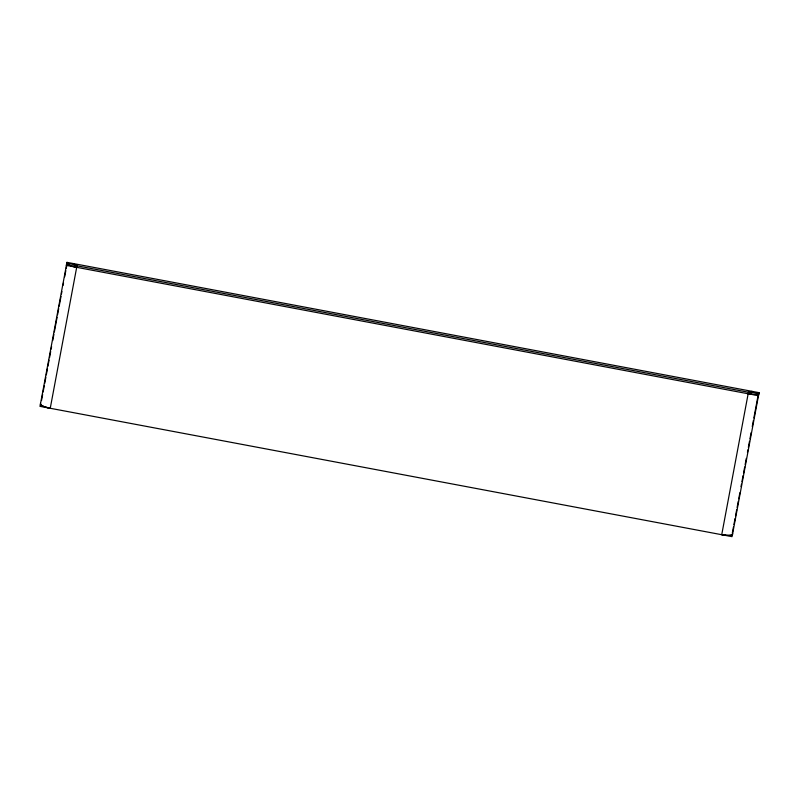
<?xml version="1.0" encoding="UTF-8"?>
<svg xmlns="http://www.w3.org/2000/svg" width="799" height="799" viewBox="0 0 799 799"><rect width="100%" height="100%" fill="white"/><g stroke="black" fill="none" stroke-linecap="round" stroke-linejoin="round"><path stroke-width="1.2" d="M748.124 393.667A10.057 2.127 10.6 0 0 758.451 393.448L748.563 391.59L721.727 534.711A10.477 2.217 10.6 0 0 732.483 534.481L759.05 392.659L66.976 262.352L40.409 404.174A10.477 2.217 10.6 0 0 50.247 408.279L77.094 265.158L67.206 263.29L66.287 268.194M41.508 400.569L42.657 394.446M43.116 391.989L44.265 385.867M44.724 383.41L45.873 377.288M46.332 374.831L47.471 368.709M47.93 366.252L49.079 360.129M49.538 357.672L50.687 351.54M51.146 349.093L51.605 346.646M52.754 340.514L53.903 334.382M54.362 331.935L57.109 317.223M57.568 314.776L58.717 308.644M59.176 306.197L61.014 296.389M61.463 293.932L61.922 291.485M63.071 285.353L63.53 282.906M64.679 276.774L65.828 270.651M732.303 533.183L733.452 527.05M733.911 524.603L735.06 518.471M735.519 516.024L736.658 509.892M737.117 507.445L738.266 501.313M738.725 498.866L739.874 492.733M741.023 486.601L741.482 484.154M741.941 481.697L743.08 475.575M743.539 473.118L744.688 466.996M745.147 464.539L746.296 458.416M747.445 452.284L747.904 449.837M748.363 447.38L749.512 441.248M749.961 438.801L751.11 432.668M752.259 426.546L753.407 420.414M753.866 417.967L758.221 394.676M66.976 262.352L66.327 265.378L758.401 395.695L759.05 392.659M40.599 403.305L39.95 406.341L732.024 536.648L732.673 533.622M74.187 263.71L73.858 265.228L751.519 392.818L751.839 391.3M732.074 534.411A10.057 2.127 10.6 0 1 721.747 534.621M67.206 263.29A10.057 2.127 10.6 0 0 76.644 267.236A10.477 2.217 10.6 0 1 66.786 263.221M50.267 408.189A10.057 2.127 10.6 0 1 40.819 404.254M758.87 393.527A10.477 2.217 10.6 0 1 748.104 393.757"/></g></svg>
